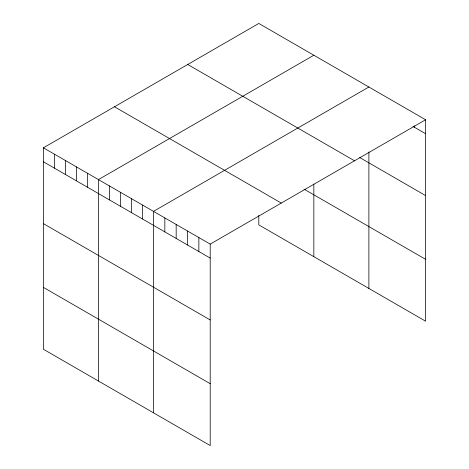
<?xml version="1.0" encoding="UTF-8"?>
<svg xmlns="http://www.w3.org/2000/svg" width="469" height="469" viewBox="0 0 469 469"><rect width="100%" height="100%" fill="white"/><g stroke="black" fill="none" stroke-linecap="round" stroke-linejoin="round"><path stroke-width="0.7" d="M425.6 119.753L210.2 244.115L210.2 445.55L43.4 349.247L43.4 147.811L258.8 23.45L425.6 119.753L425.6 321.189L258.8 224.886L258.8 215.423M313.843 55.231L98.443 179.592L98.443 381.027M368.886 87.011L153.486 211.372L153.486 412.808M413.001 126.442L425.6 133.718M359.717 157.543L425.6 195.585M187.717 64.488L354.523 160.791M304.059 189.154L425.6 259.322M114.477 106.774L281.283 203.077M43.4 147.811L210.2 244.115M43.4 161.776L210.2 258.079M43.4 223.643L210.2 319.946M43.4 287.38L210.2 383.683M414.262 125.774L414.262 127.169M368.886 151.921L368.886 288.447M313.843 184.176L313.843 256.666M198.862 237.566L198.862 251.531M187.518 231.018L187.518 244.982M176.174 224.469L176.174 238.434M164.83 217.921L164.83 231.885M142.482 205.012L142.482 218.982M131.472 198.657L131.472 212.621M120.463 192.302L120.463 206.266M109.453 185.947L109.453 199.911M87.433 173.237L87.433 187.201M76.424 166.876L76.424 180.841M65.414 160.521L65.414 174.486M54.41 154.166L54.41 168.131"/></g></svg>
